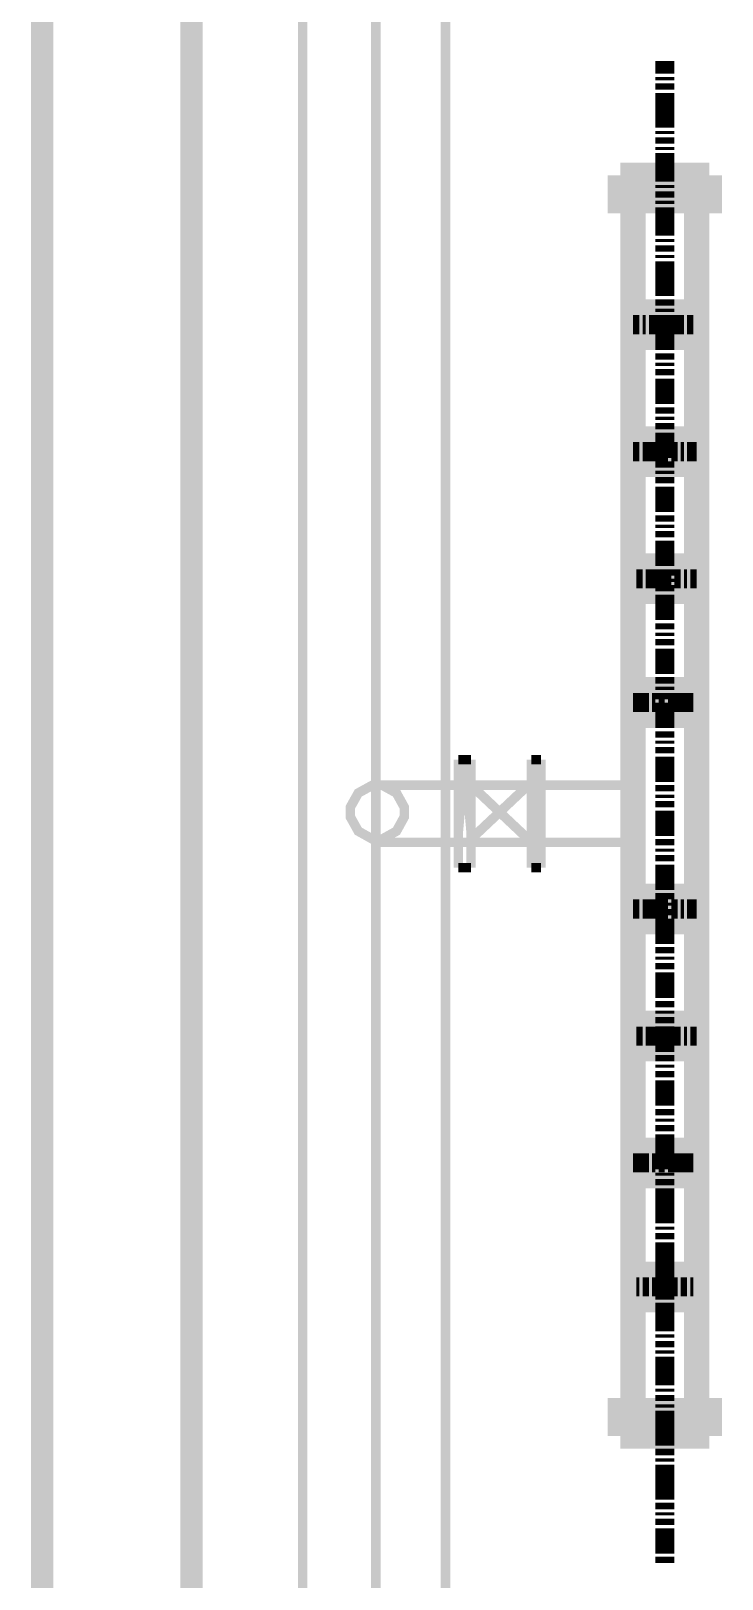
# Model space of a CAD drawing. Extents: x 0.4 to 11.4, y 0.4 to 16.2.
# Drawn here: x 2.075 to 2.438, y 5.723 to 6.535 of the extents above; entities that cross this region are included whole.
import ezdxf

# ---------------------------------------------------------------- set-up
doc = ezdxf.new("R2010")
doc.units = 0
doc.header["$MEASUREMENT"] = 0

msp = doc.modelspace()

# ---------------------------------------------------------------- linework, layer by layer
at = {"color": 0}
for points, const_width in [([(2.15944, 12.6895), (2.15944, 4.64947)], 0.01167), ([(2.08111, 12.6744), (2.08111, 4.63612)], 0.01167), ([(2.21778, 12.4078), (2.21778, 5.47775)], 0.005), ([(2.25612, 5.46446), (2.25612, 12.4094)], 0.005), ([(2.29275, 5.46446), (2.29275, 12.4094)], 0.005), ([(2.40776, 6.51942), (2.40776, 6.51779), (2.40776, 6.51611), (2.40776, 6.51443), (2.40776, 6.51281)], 0.01), ([(2.40776, 6.51112), (2.40776, 6.50944)], 0.01), ([(2.40776, 6.50776), (2.40776, 6.50613), (2.40776, 6.50444)], 0.01), ([(2.40776, 6.50276), (2.40776, 6.50108), (2.40776, 6.49946), (2.40776, 6.49778)], 0.01), ([(2.40776, 6.49778), (2.40776, 6.4961), (2.40776, 6.49447), (2.40776, 6.49278), (2.40776, 6.4911)], 0.01), ([(2.40776, 6.4911), (2.40776, 6.48942), (2.40776, 6.48779), (2.40776, 6.48611), (2.40776, 6.48443)], 0.01), ([(2.40776, 6.48281), (2.40776, 6.48112)], 0.01), ([(2.40776, 6.47944), (2.40776, 6.47775), (2.40776, 6.47613)], 0.01), ([(2.40776, 6.47444), (2.40776, 6.47276)], 0.01), ([(2.40776, 6.47114), (2.40776, 6.46946), (2.40776, 6.46778), (2.40776, 6.4661)], 0.01), ([(2.40776, 6.4661), (2.40776, 6.46446), (2.40776, 6.46278), (2.40776, 6.4611), (2.40776, 6.45942)], 0.01), ([(2.38444, 6.45942), (2.4311, 6.45942)], 0.01333), ([(2.38444, 6.45942), (2.38444, 6.44613), (2.4311, 6.44613), (2.4311, 6.45942)], 0.01333), ([(2.40776, 6.45942), (2.40776, 6.45779), (2.40776, 6.45611)], 0.01), ([(2.40776, 6.45443), (2.40776, 6.45281)], 0.01), ([(2.39111, 6.13943), (2.39111, 6.44613)], 0.01333), ([(2.40776, 6.45111), (2.40776, 6.44943), (2.40776, 6.44775)], 0.01), ([(2.42443, 5.81108), (2.42443, 6.44613)], 0.01333), ([(2.40776, 6.44613), (2.40776, 6.44444)], 0.01), ([(2.40776, 6.44276), (2.40776, 6.44114), (2.40776, 6.43946), (2.40776, 6.43778)], 0.01), ([(2.40776, 6.43778), (2.40776, 6.43608), (2.40776, 6.43446), (2.40776, 6.43278), (2.40776, 6.4311)], 0.01), ([(2.40776, 6.4311), (2.40776, 6.42947), (2.40776, 6.42779)], 0.01), ([(2.40776, 6.42611), (2.40776, 6.42443)], 0.01), ([(2.40776, 6.42279), (2.40776, 6.42111), (2.40776, 6.41943)], 0.01), ([(2.40776, 6.41775), (2.40776, 6.41613)], 0.01), ([(2.40776, 6.41444), (2.40776, 6.41276), (2.40776, 6.41114), (2.40776, 6.40944)], 0.01), ([(2.40776, 6.40944), (2.40776, 6.40776), (2.40776, 6.40608), (2.40776, 6.40446), (2.40776, 6.40278)], 0.01), ([(2.40776, 6.40278), (2.40776, 6.4011), (2.40776, 6.39947), (2.40776, 6.39779), (2.40776, 6.39611)], 0.01), ([(2.42443, 6.38781), (2.39111, 6.38781)], 0.01333), ([(2.42443, 6.37446), (2.39111, 6.37446), (2.39111, 6.38781)], 0.01333), ([(2.40776, 6.39442), (2.40776, 6.39279), (2.40776, 6.39111)], 0.01), ([(2.40776, 6.38943), (2.40776, 6.38781)], 0.01), ([(2.40776, 6.38612), (2.40776, 6.38444), (2.40776, 6.38276), (2.40776, 6.38113)], 0.01), ([(2.39111, 6.38113), (2.39279, 6.38113), (2.39442, 6.38113)], 0.01), ([(2.39611, 6.38113), (2.39779, 6.38113)], 0.01), ([(2.39947, 6.38113), (2.4011, 6.38113), (2.40278, 6.38113)], 0.01), ([(2.40446, 6.38113), (2.40608, 6.38113), (2.40776, 6.38113), (2.40944, 6.38113)], 0.01), ([(2.40776, 6.38113), (2.40776, 6.37944), (2.40776, 6.37776), (2.40776, 6.37608), (2.40776, 6.37446)], 0.01), ([(2.40776, 6.37446), (2.40776, 6.37278), (2.40776, 6.3711), (2.40776, 6.36947), (2.40776, 6.36778)], 0.01), ([(2.40944, 6.38113), (2.41114, 6.38113), (2.41276, 6.38113), (2.41444, 6.38113), (2.41612, 6.38113)], 0.01), ([(2.41612, 6.38113), (2.41775, 6.38113)], 0.01), ([(2.41943, 6.38113), (2.42111, 6.38113), (2.42279, 6.38113)], 0.01), ([(2.40776, 6.3661), (2.40776, 6.36442), (2.40776, 6.36279)], 0.01), ([(2.40776, 6.36111), (2.40776, 6.35943)], 0.01), ([(2.40776, 6.35781), (2.40776, 6.35612), (2.40776, 6.35444)], 0.01), ([(2.40776, 6.35275), (2.40776, 6.35113), (2.40776, 6.34944), (2.40776, 6.34776)], 0.01), ([(2.40776, 6.34776), (2.40776, 6.34614), (2.40776, 6.34446), (2.40776, 6.34278), (2.40776, 6.3411)], 0.01), ([(2.40776, 6.3411), (2.40776, 6.33946)], 0.01), ([(2.40776, 6.33778), (2.40776, 6.3361), (2.40776, 6.33442)], 0.01), ([(2.40776, 6.33279), (2.40776, 6.33111)], 0.01), ([(2.40776, 6.32943), (2.40776, 6.32781), (2.40776, 6.32611)], 0.01), ([(2.40776, 6.32443), (2.40776, 6.32275), (2.40776, 6.32113), (2.40776, 6.31944)], 0.01), ([(2.42443, 6.32113), (2.39111, 6.32113)], 0.01333), ([(2.42443, 6.30778), (2.39111, 6.30778), (2.39111, 6.32113)], 0.01333), ([(2.40776, 6.31944), (2.40776, 6.31776), (2.40776, 6.31614), (2.40776, 6.31446), (2.40776, 6.31278)], 0.01), ([(2.39111, 6.31446), (2.39279, 6.31446), (2.39442, 6.31446)], 0.01), ([(2.39611, 6.31446), (2.39779, 6.31446), (2.39947, 6.31446), (2.4011, 6.31446)], 0.01), ([(2.4011, 6.31446), (2.40278, 6.31446), (2.40446, 6.31446), (2.40608, 6.31446), (2.40776, 6.31446)], 0.01), ([(2.40776, 6.31446), (2.40944, 6.31446)], 0.01), ([(2.40776, 6.31278), (2.40776, 6.31108)], 0.01), ([(2.40776, 6.30946), (2.40776, 6.30778), (2.40776, 6.3061)], 0.01), ([(2.41114, 6.31446), (2.41276, 6.31446), (2.41444, 6.31446)], 0.01), ([(2.41612, 6.31446), (2.41775, 6.31446)], 0.01), ([(2.41943, 6.31446), (2.42111, 6.31446), (2.42279, 6.31446), (2.42443, 6.31446)], 0.01), ([(2.40776, 6.30447), (2.40776, 6.30279)], 0.01), ([(2.40776, 6.30111), (2.40776, 6.29943), (2.40776, 6.29779)], 0.01), ([(2.40776, 6.29611), (2.40776, 6.29443), (2.40776, 6.29275), (2.40776, 6.29113)], 0.01), ([(2.40776, 6.29113), (2.40776, 6.28944), (2.40776, 6.28776), (2.40776, 6.28614), (2.40776, 6.28444)], 0.01), ([(2.40776, 6.28444), (2.40776, 6.28276)], 0.01), ([(2.40776, 6.28108), (2.40776, 6.27946), (2.40776, 6.27778)], 0.01), ([(2.40776, 6.2761), (2.40776, 6.27447)], 0.01), ([(2.40776, 6.27279), (2.40776, 6.27111), (2.40776, 6.26942)], 0.01), ([(2.40776, 6.26779), (2.40776, 6.26611), (2.40776, 6.26443), (2.40776, 6.26281)], 0.01), ([(2.40776, 6.26281), (2.40776, 6.26112), (2.40776, 6.25944), (2.40776, 6.25776), (2.40776, 6.25613)], 0.01), ([(2.42443, 6.25444), (2.39111, 6.25444)], 0.01333), ([(2.42443, 6.2411), (2.39111, 6.2411), (2.39111, 6.25444)], 0.01333), ([(2.40776, 6.25613), (2.40776, 6.25444)], 0.01), ([(2.40776, 6.25276), (2.40776, 6.25108), (2.40776, 6.24946)], 0.01), ([(2.39279, 6.24778), (2.39442, 6.24778), (2.39611, 6.24778)], 0.01), ([(2.39779, 6.24778), (2.39947, 6.24778), (2.4011, 6.24778), (2.40278, 6.24778)], 0.01), ([(2.40278, 6.24778), (2.40446, 6.24778), (2.40608, 6.24778), (2.40776, 6.24778), (2.40944, 6.24778)], 0.01), ([(2.40776, 6.24778), (2.40776, 6.2461)], 0.01), ([(2.40776, 6.24447), (2.40776, 6.24278), (2.40776, 6.2411)], 0.01), ([(2.40944, 6.24778), (2.41114, 6.24778)], 0.01), ([(2.41276, 6.24778), (2.41444, 6.24778), (2.41612, 6.24778)], 0.01), ([(2.41775, 6.24778), (2.41943, 6.24778)], 0.01), ([(2.42111, 6.24778), (2.42279, 6.24778), (2.42443, 6.24778)], 0.01), ([(2.40776, 6.23942), (2.40776, 6.23779), (2.40776, 6.23611), (2.40776, 6.23443)], 0.01), ([(2.40776, 6.23443), (2.40776, 6.23281), (2.40776, 6.23112), (2.40776, 6.22944), (2.40776, 6.22775)], 0.01), ([(2.40776, 6.22775), (2.40776, 6.22613)], 0.01), ([(2.40776, 6.22444), (2.40776, 6.22276), (2.40776, 6.22114)], 0.01), ([(2.40776, 6.21946), (2.40776, 6.21778)], 0.01), ([(2.40776, 6.2161), (2.40776, 6.21446), (2.40776, 6.21278)], 0.01), ([(2.40776, 6.2111), (2.40776, 6.20942), (2.40776, 6.20779), (2.40776, 6.20611)], 0.01), ([(2.40776, 6.20611), (2.40776, 6.20443), (2.40776, 6.20281), (2.40776, 6.20111), (2.40776, 6.19943)], 0.01), ([(2.40776, 6.19943), (2.40776, 6.19775)], 0.01), ([(2.40776, 6.19613), (2.40776, 6.19444), (2.40776, 6.19276)], 0.01), ([(2.42443, 6.18946), (2.39111, 6.18946)], 0.01333), ([(2.40776, 6.19114), (2.40776, 6.18946)], 0.01), ([(2.40776, 6.18778), (2.40776, 6.18608), (2.40776, 6.18446)], 0.01), ([(2.39111, 6.18278), (2.39279, 6.18278), (2.39442, 6.18278), (2.39611, 6.18278), (2.39779, 6.18278)], 0.01), ([(2.39779, 6.18278), (2.39947, 6.18278)], 0.01), ([(2.4011, 6.18278), (2.40278, 6.18278)], 0.01), ([(2.40446, 6.18278), (2.40608, 6.18278), (2.40776, 6.18278)], 0.01), ([(2.40776, 6.18278), (2.40776, 6.1811), (2.40776, 6.17947), (2.40776, 6.17779)], 0.01), ([(2.40944, 6.18278), (2.41114, 6.18278), (2.41276, 6.18278), (2.41444, 6.18278)], 0.01), ([(2.41444, 6.18278), (2.41612, 6.18278), (2.41775, 6.18278), (2.41943, 6.18278), (2.42111, 6.18278)], 0.01), ([(2.42111, 6.18278), (2.42279, 6.18278)], 0.01), ([(2.42443, 6.17611), (2.39111, 6.17611)], 0.01333), ([(2.40776, 6.17779), (2.40776, 6.17611), (2.40776, 6.17443), (2.40776, 6.17279), (2.40776, 6.17111)], 0.01), ([(2.40776, 6.17111), (2.40776, 6.16943)], 0.01), ([(2.39111, 5.80946), (2.39111, 6.16276)], 0.01333), ([(2.40776, 6.16775), (2.40776, 6.16613), (2.40776, 6.16444)], 0.01), ([(2.40776, 6.16276), (2.40776, 6.16114)], 0.01), ([(2.40776, 6.15944), (2.40776, 6.15776), (2.40776, 6.15608)], 0.01), ([(2.40776, 6.15446), (2.40776, 6.15278), (2.40776, 6.1511), (2.40776, 6.14947)], 0.01), ([(2.29943, 6.15278), (2.29943, 6.09614)], 0.005), ([(2.30279, 6.15278), (2.29943, 6.15278)], 0.005), ([(2.3061, 6.15278), (2.30279, 6.15278)], 0.005), ([(2.3061, 6.15278), (2.3061, 6.09614)], 0.005), ([(2.33778, 6.15278), (2.33778, 6.09614)], 0.005), ([(2.33946, 6.15278), (2.33778, 6.15278)], 0.005), ([(2.34278, 6.15278), (2.33946, 6.15278)], 0.005), ([(2.34278, 6.15278), (2.34278, 6.09614)], 0.005), ([(2.40776, 6.14947), (2.40776, 6.14779), (2.40776, 6.14611), (2.40776, 6.14442), (2.40776, 6.14279)], 0.01), ([(2.40776, 6.14279), (2.40776, 6.14111)], 0.01), ([(2.40776, 6.13943), (2.40776, 6.13781), (2.40776, 6.13612)], 0.01), ([(2.39111, 6.13943), (2.25612, 6.13943)], 0.005), ([(2.3361, 6.11111), (2.3061, 6.13943)], 0.005), ([(2.3361, 6.13943), (2.3061, 6.11111)], 0.005), ([(2.40776, 6.13444), (2.40776, 6.13276)], 0.01), ([(2.40776, 6.13113), (2.40776, 6.12944), (2.40776, 6.12776)], 0.01), ([(2.40776, 6.12608), (2.40776, 6.12446), (2.40776, 6.12278), (2.40776, 6.1211)], 0.01), ([(2.40776, 6.1211), (2.40776, 6.11947), (2.40776, 6.11778), (2.40776, 6.1161), (2.40776, 6.11442)], 0.01), ([(2.40776, 6.11442), (2.40776, 6.11279)], 0.01), ([(2.39111, 6.10943), (2.25612, 6.10943)], 0.005), ([(2.40776, 6.11111), (2.40776, 6.10943), (2.40776, 6.10781)], 0.01), ([(2.40776, 6.10612), (2.40776, 6.10444)], 0.01), ([(2.40776, 6.10275), (2.40776, 6.10113), (2.40776, 6.09944)], 0.01), ([(2.40776, 6.09776), (2.40776, 6.09614), (2.40776, 6.09446), (2.40776, 6.09278)], 0.01), ([(2.30279, 6.09614), (2.29943, 6.09614)], 0.005), ([(2.3061, 6.09614), (2.30279, 6.09614)], 0.005), ([(2.33946, 6.09614), (2.33778, 6.09614)], 0.005), ([(2.34278, 6.09614), (2.33946, 6.09614)], 0.005), ([(2.40776, 6.09278), (2.40776, 6.0911), (2.40776, 6.08946), (2.40776, 6.08778), (2.40776, 6.0861)], 0.01), ([(2.42443, 6.06776), (2.39111, 6.06776), (2.39111, 6.08111)], 0.01333), ([(2.42443, 6.08111), (2.39111, 6.08111)], 0.01333), ([(2.40776, 6.0861), (2.40776, 6.08442)], 0.01), ([(2.40776, 6.08279), (2.40776, 6.08111), (2.40776, 6.07943)], 0.01), ([(2.39111, 6.07443), (2.39279, 6.07443), (2.39442, 6.07443)], 0.01), ([(2.39611, 6.07443), (2.39779, 6.07443), (2.39947, 6.07443), (2.4011, 6.07443)], 0.01), ([(2.4011, 6.07443), (2.40278, 6.07443), (2.40446, 6.07443), (2.40608, 6.07443), (2.40776, 6.07443)], 0.01), ([(2.40776, 6.07781), (2.40776, 6.07611)], 0.01), ([(2.40776, 6.07443), (2.40776, 6.07275), (2.40776, 6.07113)], 0.01), ([(2.40776, 6.07443), (2.40944, 6.07443)], 0.01), ([(2.41114, 6.07443), (2.41276, 6.07443), (2.41444, 6.07443)], 0.01), ([(2.41612, 6.07443), (2.41775, 6.07443)], 0.01), ([(2.41943, 6.07443), (2.42111, 6.07443), (2.42279, 6.07443), (2.42443, 6.07443)], 0.01), ([(2.40776, 6.06944), (2.40776, 6.06776), (2.40776, 6.06614), (2.40776, 6.06446)], 0.01), ([(2.40776, 6.06446), (2.40776, 6.06278), (2.40776, 6.06108), (2.40776, 6.05946), (2.40776, 6.05778)], 0.01), ([(2.40776, 6.05778), (2.40776, 6.0561)], 0.01), ([(2.40776, 6.05447), (2.40776, 6.05279), (2.40776, 6.05111)], 0.01), ([(2.40776, 6.04943), (2.40776, 6.04779)], 0.01), ([(2.40776, 6.04611), (2.40776, 6.04443), (2.40776, 6.04275)], 0.01), ([(2.40776, 6.04113), (2.40776, 6.03944), (2.40776, 6.03776), (2.40776, 6.03614)], 0.01), ([(2.40776, 6.03614), (2.40776, 6.03444), (2.40776, 6.03276), (2.40776, 6.03108), (2.40776, 6.02946)], 0.01), ([(2.40776, 6.02946), (2.40776, 6.02778)], 0.01), ([(2.40776, 6.0261), (2.40776, 6.02447), (2.40776, 6.02279)], 0.01), ([(2.42443, 6.01443), (2.39111, 6.01443), (2.39111, 6.00108)], 0.01333), ([(2.40776, 6.02111), (2.40776, 6.01942)], 0.01), ([(2.40776, 6.01779), (2.40776, 6.01611), (2.40776, 6.01443)], 0.01), ([(2.39279, 6.00776), (2.39442, 6.00776), (2.39611, 6.00776)], 0.01), ([(2.39779, 6.00776), (2.39947, 6.00776), (2.4011, 6.00776), (2.40278, 6.00776)], 0.01), ([(2.40278, 6.00776), (2.40446, 6.00776), (2.40608, 6.00776), (2.40776, 6.00776), (2.40944, 6.00776)], 0.01), ([(2.40776, 6.01281), (2.40776, 6.01112), (2.40776, 6.00944), (2.40776, 6.00776)], 0.01), ([(2.40776, 6.00776), (2.40776, 6.00613), (2.40776, 6.00444), (2.40776, 6.00276), (2.40776, 6.00108)], 0.01), ([(2.40944, 6.00776), (2.41114, 6.00776)], 0.01), ([(2.41276, 6.00776), (2.41444, 6.00776), (2.41612, 6.00776)], 0.01), ([(2.41775, 6.00776), (2.41943, 6.00776)], 0.01), ([(2.42111, 6.00776), (2.42279, 6.00776), (2.42443, 6.00776)], 0.01), ([(2.42443, 6.00108), (2.39111, 6.00108)], 0.01333), ([(2.40776, 6.00108), (2.40776, 5.99946)], 0.01), ([(2.40776, 5.99778), (2.40776, 5.9961), (2.40776, 5.99447)], 0.01), ([(2.40776, 5.99278), (2.40776, 5.9911)], 0.01), ([(2.40776, 5.98942), (2.40776, 5.98779), (2.40776, 5.98611)], 0.01), ([(2.40776, 5.98443), (2.40776, 5.98281), (2.40776, 5.98112), (2.40776, 5.97944)], 0.01), ([(2.40776, 5.97944), (2.40776, 5.97775), (2.40776, 5.97613), (2.40776, 5.97444), (2.40776, 5.97276)], 0.01), ([(2.40776, 5.97276), (2.40776, 5.97114)], 0.01), ([(2.40776, 5.96946), (2.40776, 5.96778), (2.40776, 5.9661)], 0.01), ([(2.40776, 5.96446), (2.40776, 5.96278)], 0.01), ([(2.40776, 5.9611), (2.40776, 5.95942), (2.40776, 5.95779)], 0.01), ([(2.40776, 5.95611), (2.40776, 5.95443), (2.40776, 5.95281), (2.40776, 5.95111)], 0.01), ([(2.40776, 5.95111), (2.40776, 5.94943), (2.40776, 5.94775), (2.40776, 5.94613), (2.40776, 5.94444)], 0.01), ([(2.42443, 5.94775), (2.39111, 5.94775), (2.39111, 5.93446)], 0.01333), ([(2.40776, 5.94444), (2.40776, 5.94276), (2.40776, 5.94114), (2.40776, 5.93946), (2.40776, 5.93778)], 0.01), ([(2.42443, 5.93446), (2.39111, 5.93446)], 0.01333), ([(2.39111, 5.94114), (2.39279, 5.94114), (2.39442, 5.94114), (2.39611, 5.94114), (2.39779, 5.94114)], 0.01), ([(2.39779, 5.94114), (2.39947, 5.94114)], 0.01), ([(2.4011, 5.94114), (2.40278, 5.94114)], 0.01), ([(2.40446, 5.94114), (2.40608, 5.94114), (2.40776, 5.94114)], 0.01), ([(2.40776, 5.93608), (2.40776, 5.93446)], 0.01), ([(2.40944, 5.94114), (2.41114, 5.94114), (2.41276, 5.94114), (2.41444, 5.94114)], 0.01), ([(2.41444, 5.94114), (2.41612, 5.94114), (2.41775, 5.94114), (2.41943, 5.94114), (2.42111, 5.94114)], 0.01), ([(2.42111, 5.94114), (2.42279, 5.94114)], 0.01), ([(2.40776, 5.93278), (2.40776, 5.9311), (2.40776, 5.92947)], 0.01), ([(2.40776, 5.92779), (2.40776, 5.92611), (2.40776, 5.92443), (2.40776, 5.92279)], 0.01), ([(2.40776, 5.92279), (2.40776, 5.92111), (2.40776, 5.91943), (2.40776, 5.91775), (2.40776, 5.91613)], 0.01), ([(2.40776, 5.91613), (2.40776, 5.91444), (2.40776, 5.91276), (2.40776, 5.91114), (2.40776, 5.90944)], 0.01), ([(2.40776, 5.90776), (2.40776, 5.90608)], 0.01), ([(2.40776, 5.90446), (2.40776, 5.90278), (2.40776, 5.9011)], 0.01), ([(2.40776, 5.89947), (2.40776, 5.89779), (2.40776, 5.89611), (2.40776, 5.89442)], 0.01), ([(2.40776, 5.89442), (2.40776, 5.89279), (2.40776, 5.89111), (2.40776, 5.88943), (2.40776, 5.88781)], 0.01), ([(2.40776, 5.88781), (2.40776, 5.88612), (2.40776, 5.88444), (2.40776, 5.88276), (2.40776, 5.88113)], 0.01), ([(2.42443, 5.88276), (2.39111, 5.88276), (2.39111, 5.86947)], 0.01333), ([(2.40776, 5.87944), (2.40776, 5.87776)], 0.01), ([(2.42443, 5.86947), (2.39111, 5.86947)], 0.01333), ([(2.39279, 5.87608), (2.39442, 5.87608)], 0.01), ([(2.39611, 5.87608), (2.39779, 5.87608), (2.39947, 5.87608)], 0.01), ([(2.4011, 5.87608), (2.40278, 5.87608), (2.40446, 5.87608), (2.40608, 5.87608)], 0.01), ([(2.40608, 5.87608), (2.40776, 5.87608), (2.40944, 5.87608), (2.41114, 5.87608), (2.41276, 5.87608)], 0.01), ([(2.40776, 5.87608), (2.40776, 5.87446), (2.40776, 5.87278)], 0.01), ([(2.40776, 5.8711), (2.40776, 5.86947)], 0.01), ([(2.41276, 5.87608), (2.41444, 5.87608)], 0.01), ([(2.41612, 5.87608), (2.41775, 5.87608), (2.41943, 5.87608)], 0.01), ([(2.42111, 5.87608), (2.42279, 5.87608)], 0.01), ([(2.40776, 5.86778), (2.40776, 5.8661), (2.40776, 5.86442), (2.40776, 5.86279)], 0.01), ([(2.40776, 5.86279), (2.40776, 5.86111), (2.40776, 5.85943), (2.40776, 5.85781), (2.40776, 5.85612)], 0.01), ([(2.40776, 5.85612), (2.40776, 5.85444), (2.40776, 5.85275)], 0.01), ([(2.40776, 5.85113), (2.40776, 5.84944)], 0.01), ([(2.40776, 5.84776), (2.40776, 5.84614), (2.40776, 5.84446)], 0.01), ([(2.40776, 5.84278), (2.40776, 5.8411)], 0.01), ([(2.40776, 5.83946), (2.40776, 5.83778), (2.40776, 5.8361), (2.40776, 5.83442)], 0.01), ([(2.40776, 5.83442), (2.40776, 5.83279), (2.40776, 5.83111), (2.40776, 5.82943), (2.40776, 5.82781)], 0.01), ([(2.40776, 5.82781), (2.40776, 5.82611), (2.40776, 5.82443)], 0.01), ([(2.40776, 5.82275), (2.40776, 5.82113)], 0.01), ([(2.38444, 5.79779), (2.38444, 5.81108), (2.4311, 5.81108), (2.4311, 5.79779)], 0.01333), ([(2.40776, 5.81944), (2.40776, 5.81776), (2.40776, 5.81614)], 0.01), ([(2.40776, 5.81446), (2.40776, 5.81278)], 0.01), ([(2.40776, 5.81108), (2.40776, 5.80946), (2.40776, 5.80778), (2.40776, 5.8061)], 0.01), ([(2.40776, 5.8061), (2.40776, 5.80447), (2.40776, 5.80279), (2.40776, 5.80111), (2.40776, 5.79943)], 0.01), ([(2.38444, 5.79779), (2.4311, 5.79779)], 0.01333), ([(2.40776, 5.79943), (2.40776, 5.79779), (2.40776, 5.79611), (2.40776, 5.79443), (2.40776, 5.79275)], 0.01), ([(2.40776, 5.79113), (2.40776, 5.78944), (2.40776, 5.78776)], 0.01), ([(2.40776, 5.78614), (2.40776, 5.78444)], 0.01), ([(2.40776, 5.78276), (2.40776, 5.78108), (2.40776, 5.77946), (2.40776, 5.77778)], 0.01), ([(2.40776, 5.77778), (2.40776, 5.7761), (2.40776, 5.77447), (2.40776, 5.77279), (2.40776, 5.77111)], 0.01), ([(2.40776, 5.77111), (2.40776, 5.76942), (2.40776, 5.76779), (2.40776, 5.76611), (2.40776, 5.76443)], 0.01), ([(2.40776, 5.76281), (2.40776, 5.76112), (2.40776, 5.75944)], 0.01), ([(2.40776, 5.75776), (2.40776, 5.75613)], 0.01), ([(2.40776, 5.75444), (2.40776, 5.75276), (2.40776, 5.75108)], 0.01), ([(2.40776, 5.74946), (2.40776, 5.74778), (2.40776, 5.7461), (2.40776, 5.74447)], 0.01), ([(2.40776, 5.74447), (2.40776, 5.74278), (2.40776, 5.7411), (2.40776, 5.73942), (2.40776, 5.73779)], 0.01), ([(2.40776, 5.73779), (2.40776, 5.73611)], 0.01), ([(2.40776, 5.73443), (2.40776, 5.73281), (2.40776, 5.73112)], 0.01)]:
    msp.add_lwpolyline(points, dxfattribs=dict(at, const_width=const_width))
for points, const_width in [([(2.40776, 6.51942), (2.40776, 6.51942)], 0.01), ([(2.40776, 6.51281), (2.40776, 6.51281)], 0.01), ([(2.40776, 6.51112), (2.40776, 6.51112)], 0.01), ([(2.40776, 6.49778), (2.40776, 6.49778)], 0.01), ([(2.40776, 6.4911), (2.40776, 6.4911)], 0.01), ([(2.40776, 6.48443), (2.40776, 6.48443)], 0.01), ([(2.40776, 6.48281), (2.40776, 6.48281)], 0.01), ([(2.40776, 6.4661), (2.40776, 6.4661)], 0.01), ([(2.40776, 6.45942), (2.40776, 6.45942)], 0.01), ([(2.40776, 6.43778), (2.40776, 6.43778)], 0.01), ([(2.40776, 6.4311), (2.40776, 6.4311)], 0.01), ([(2.40776, 6.40944), (2.40776, 6.40944)], 0.01), ([(2.40776, 6.40278), (2.40776, 6.40278)], 0.01), ([(2.40776, 6.39611), (2.40776, 6.39611)], 0.01), ([(2.40776, 6.39442), (2.40776, 6.39442)], 0.01), ([(2.41444, 6.38194), (2.41444, 6.3834), (2.4101, 6.38781), (2.40864, 6.38781), (2.40717, 6.38781), (2.40278, 6.3834), (2.40278, 6.38194), (2.40278, 6.38049), (2.40717, 6.37608), (2.40864, 6.37608), (2.4101, 6.37608), (2.41444, 6.38049), (2.41444, 6.38194)], 0.005), ([(2.39111, 6.38113), (2.39111, 6.38113)], 0.01), ([(2.40776, 6.38113), (2.40776, 6.38113)], 0.01), ([(2.40776, 6.37446), (2.40776, 6.37446)], 0.01), ([(2.40944, 6.38113), (2.40944, 6.38113)], 0.01), ([(2.41612, 6.38113), (2.41612, 6.38113)], 0.01), ([(2.42443, 6.38113), (2.42443, 6.38113)], 0.01), ([(2.40776, 6.36778), (2.40776, 6.36778)], 0.01), ([(2.40776, 6.3661), (2.40776, 6.3661)], 0.01), ([(2.40776, 6.34776), (2.40776, 6.34776)], 0.01), ([(2.40776, 6.3411), (2.40776, 6.3411)], 0.01), ([(2.41444, 6.31526), (2.41444, 6.31674), (2.4101, 6.32113), (2.40864, 6.32113), (2.40717, 6.32113), (2.40278, 6.31674), (2.40278, 6.31526), (2.40278, 6.31386), (2.40717, 6.30946), (2.40864, 6.30946), (2.4101, 6.30946), (2.41444, 6.31386), (2.41444, 6.31526)], 0.005), ([(2.40776, 6.31944), (2.40776, 6.31944)], 0.01), ([(2.39111, 6.31446), (2.39111, 6.31446)], 0.01), ([(2.4011, 6.31446), (2.4011, 6.31446)], 0.01), ([(2.40776, 6.31446), (2.40776, 6.31446)], 0.01), ([(2.40776, 6.31278), (2.40776, 6.31278)], 0.01), ([(2.40776, 6.29113), (2.40776, 6.29113)], 0.01), ([(2.40776, 6.28444), (2.40776, 6.28444)], 0.01), ([(2.40776, 6.26281), (2.40776, 6.26281)], 0.01), ([(2.41444, 6.24858), (2.41444, 6.25006), (2.4101, 6.25444), (2.40864, 6.25444), (2.40717, 6.25444), (2.40278, 6.25006), (2.40278, 6.24858), (2.40278, 6.24718), (2.40717, 6.24278), (2.40864, 6.24278), (2.4101, 6.24278), (2.41444, 6.24718), (2.41444, 6.24858)], 0.005), ([(2.40776, 6.25613), (2.40776, 6.25613)], 0.01), ([(2.39111, 6.24778), (2.39111, 6.24778)], 0.01), ([(2.39279, 6.24778), (2.39279, 6.24778)], 0.01), ([(2.40278, 6.24778), (2.40278, 6.24778)], 0.01), ([(2.40944, 6.24778), (2.40944, 6.24778)], 0.01), ([(2.40776, 6.23443), (2.40776, 6.23443)], 0.01), ([(2.40776, 6.22775), (2.40776, 6.22775)], 0.01), ([(2.40776, 6.20611), (2.40776, 6.20611)], 0.01), ([(2.40776, 6.19943), (2.40776, 6.19943)], 0.01), ([(2.39111, 6.18278), (2.39111, 6.18278)], 0.01), ([(2.39779, 6.18278), (2.39779, 6.18278)], 0.01), ([(2.41444, 6.18197), (2.41444, 6.18343), (2.4101, 6.18778), (2.40864, 6.18778), (2.40717, 6.18778), (2.40278, 6.18343), (2.40278, 6.18197), (2.40278, 6.1805), (2.40717, 6.17611), (2.40864, 6.17611), (2.4101, 6.17611), (2.41444, 6.1805), (2.41444, 6.18197)], 0.005), ([(2.41444, 6.18278), (2.41444, 6.18278)], 0.01), ([(2.42111, 6.18278), (2.42111, 6.18278)], 0.01), ([(2.42443, 6.18278), (2.42443, 6.18278)], 0.01), ([(2.40776, 6.17779), (2.40776, 6.17779)], 0.01), ([(2.40776, 6.17111), (2.40776, 6.17111)], 0.01), ([(2.30279, 6.09614), (2.30279, 6.15278), (2.30279, 6.09614)], 0.005), ([(2.33946, 6.09614), (2.33946, 6.15278), (2.33946, 6.09614)], 0.005), ([(2.40776, 6.14947), (2.40776, 6.14947)], 0.01), ([(2.40776, 6.14279), (2.40776, 6.14279)], 0.01), ([(2.27111, 6.12528), (2.27111, 6.12782), (2.26699, 6.13531), (2.2595, 6.13943), (2.25694, 6.13943), (2.25444, 6.13943), (2.24696, 6.13531), (2.24278, 6.12782), (2.24278, 6.12528), (2.24278, 6.12278), (2.24696, 6.11529), (2.25444, 6.11111), (2.25694, 6.11111), (2.2595, 6.11111), (2.26699, 6.11529), (2.27111, 6.12278), (2.27111, 6.12528)], 0.005), ([(2.40776, 6.1211), (2.40776, 6.1211)], 0.01), ([(2.40776, 6.11442), (2.40776, 6.11442)], 0.01), ([(2.40776, 6.09278), (2.40776, 6.09278)], 0.01), ([(2.40776, 6.0861), (2.40776, 6.0861)], 0.01), ([(2.39111, 6.07443), (2.39111, 6.07443)], 0.01), ([(2.4011, 6.07443), (2.4011, 6.07443)], 0.01), ([(2.41444, 6.07531), (2.41444, 6.07676), (2.4101, 6.08111), (2.40864, 6.08111), (2.40717, 6.08111), (2.40278, 6.07676), (2.40278, 6.07531), (2.40278, 6.07383), (2.40717, 6.06944), (2.40864, 6.06944), (2.4101, 6.06944), (2.41444, 6.07383), (2.41444, 6.07531)], 0.005), ([(2.40776, 6.07443), (2.40776, 6.07443)], 0.01), ([(2.40776, 6.06446), (2.40776, 6.06446)], 0.01), ([(2.40776, 6.05778), (2.40776, 6.05778)], 0.01), ([(2.40776, 6.03614), (2.40776, 6.03614)], 0.01), ([(2.40776, 6.02946), (2.40776, 6.02946)], 0.01), ([(2.39111, 6.00776), (2.39111, 6.00776)], 0.01), ([(2.39279, 6.00776), (2.39279, 6.00776)], 0.01), ([(2.40278, 6.00776), (2.40278, 6.00776)], 0.01), ([(2.41444, 6.00863), (2.41444, 6.0101), (2.4101, 6.01443), (2.40864, 6.01443), (2.40717, 6.01443), (2.40278, 6.0101), (2.40278, 6.00863), (2.40278, 6.00717), (2.40717, 6.00276), (2.40864, 6.00276), (2.4101, 6.00276), (2.41444, 6.00717), (2.41444, 6.00863)], 0.005), ([(2.40776, 6.00776), (2.40776, 6.00776)], 0.01), ([(2.40944, 6.00776), (2.40944, 6.00776)], 0.01), ([(2.40776, 6.00108), (2.40776, 6.00108)], 0.01), ([(2.40776, 5.97944), (2.40776, 5.97944)], 0.01), ([(2.40776, 5.97276), (2.40776, 5.97276)], 0.01), ([(2.40776, 5.95111), (2.40776, 5.95111)], 0.01), ([(2.41444, 5.94194), (2.41444, 5.94342), (2.4101, 5.94775), (2.40864, 5.94775), (2.40717, 5.94775), (2.40278, 5.94342), (2.40278, 5.94194), (2.40278, 5.94049), (2.40717, 5.93608), (2.40864, 5.93608), (2.4101, 5.93608), (2.41444, 5.94049), (2.41444, 5.94194)], 0.005), ([(2.40776, 5.94444), (2.40776, 5.94444)], 0.01), ([(2.39111, 5.94114), (2.39111, 5.94114)], 0.01), ([(2.39779, 5.94114), (2.39779, 5.94114)], 0.01), ([(2.40776, 5.93778), (2.40776, 5.93778)], 0.01), ([(2.40776, 5.93608), (2.40776, 5.93608)], 0.01), ([(2.41444, 5.94114), (2.41444, 5.94114)], 0.01), ([(2.42111, 5.94114), (2.42111, 5.94114)], 0.01), ([(2.42443, 5.94114), (2.42443, 5.94114)], 0.01), ([(2.40776, 5.92279), (2.40776, 5.92279)], 0.01), ([(2.40776, 5.91613), (2.40776, 5.91613)], 0.01), ([(2.40776, 5.90944), (2.40776, 5.90944)], 0.01), ([(2.40776, 5.90776), (2.40776, 5.90776)], 0.01), ([(2.40776, 5.89442), (2.40776, 5.89442)], 0.01), ([(2.40776, 5.88781), (2.40776, 5.88781)], 0.01), ([(2.41444, 5.87696), (2.41444, 5.87842), (2.4101, 5.88276), (2.40864, 5.88276), (2.40717, 5.88276), (2.40278, 5.87842), (2.40278, 5.87696), (2.40278, 5.87549), (2.40717, 5.8711), (2.40864, 5.8711), (2.4101, 5.8711), (2.41444, 5.87549), (2.41444, 5.87696)], 0.005), ([(2.40776, 5.88113), (2.40776, 5.88113)], 0.01), ([(2.40776, 5.87944), (2.40776, 5.87944)], 0.01), ([(2.39111, 5.87608), (2.39111, 5.87608)], 0.01), ([(2.39279, 5.87608), (2.39279, 5.87608)], 0.01), ([(2.40608, 5.87608), (2.40608, 5.87608)], 0.01), ([(2.41276, 5.87608), (2.41276, 5.87608)], 0.01), ([(2.42443, 5.87608), (2.42443, 5.87608)], 0.01), ([(2.40776, 5.86279), (2.40776, 5.86279)], 0.01), ([(2.40776, 5.85612), (2.40776, 5.85612)], 0.01), ([(2.40776, 5.83442), (2.40776, 5.83442)], 0.01), ([(2.40776, 5.82781), (2.40776, 5.82781)], 0.01), ([(2.40776, 5.8061), (2.40776, 5.8061)], 0.01), ([(2.40776, 5.79943), (2.40776, 5.79943)], 0.01), ([(2.40776, 5.79275), (2.40776, 5.79275)], 0.01), ([(2.40776, 5.79113), (2.40776, 5.79113)], 0.01), ([(2.40776, 5.77778), (2.40776, 5.77778)], 0.01), ([(2.40776, 5.77111), (2.40776, 5.77111)], 0.01), ([(2.40776, 5.76443), (2.40776, 5.76443)], 0.01), ([(2.40776, 5.76281), (2.40776, 5.76281)], 0.01), ([(2.40776, 5.74447), (2.40776, 5.74447)], 0.01), ([(2.40776, 5.73779), (2.40776, 5.73779)], 0.01), ([(2.40776, 5.72944), (2.40776, 5.72944)], 0.01)]:
    msp.add_lwpolyline(points, close=True, dxfattribs=dict(at, const_width=const_width))

doc.saveas('drawing.dxf')
